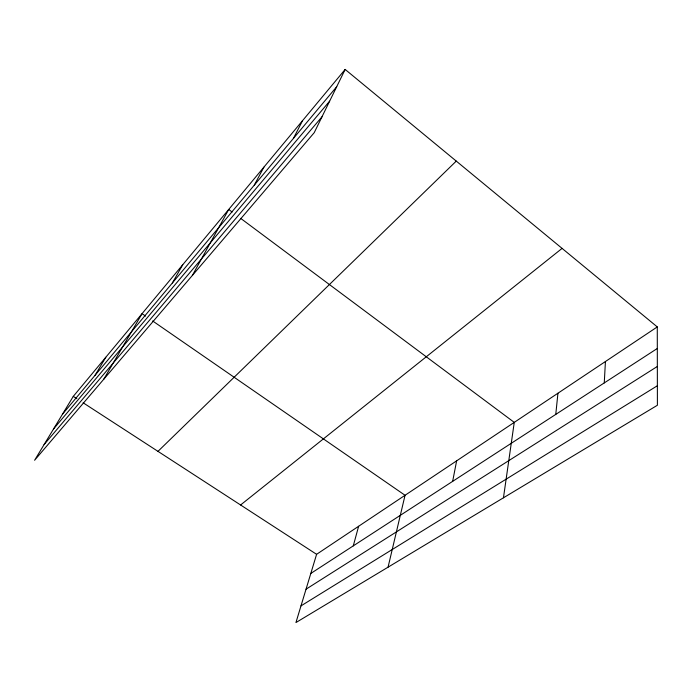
<?xml version="1.0" encoding="UTF-8"?>
<svg xmlns="http://www.w3.org/2000/svg" width="692" height="692" viewBox="0 0 692 692"><rect width="100%" height="100%" fill="white"/><g stroke="black" fill="none" stroke-linecap="round" stroke-linejoin="round"><path stroke-width="1.04" d="M604.263 382.918L605.431 361.527M555.771 414.404L557.934 393.229M503.456 497.799L514.26 422.38L240.669 218.369M452.654 481.355L456.633 460.855M388.056 567.181L405.054 495.282L152.647 320.967M353.283 545.867L358.62 526.275M657.279 326.918L316.599 554.318L295.934 622.566L657.4 405.244L657.279 326.918L345.152 69.434L73.274 396.378L34.6 460.267L314.22 132.674L345.152 69.434M293.417 138.409L302.542 120.676M254.275 185.162L263.911 167.135M192.367 275.433L228.715 209.46L232.131 212.003M172.343 283.002L182.749 264.733M103.748 379.259L142.068 313.658L145.597 316.088M95.046 375.323L105.807 357.262M62.479 414.214L336.71 86.708M53.561 428.945L329.617 101.196M44.089 444.593L321.988 116.81M157.984 451.357L456.27 161.098M240.591 504.978L562.086 248.385M310.812 573.443L657.313 348.474M306.037 589.195L657.339 366.457M300.985 605.889L657.374 385.747M73.274 396.378L76.855 398.704M83.118 402.77L316.599 554.318"/></g></svg>
